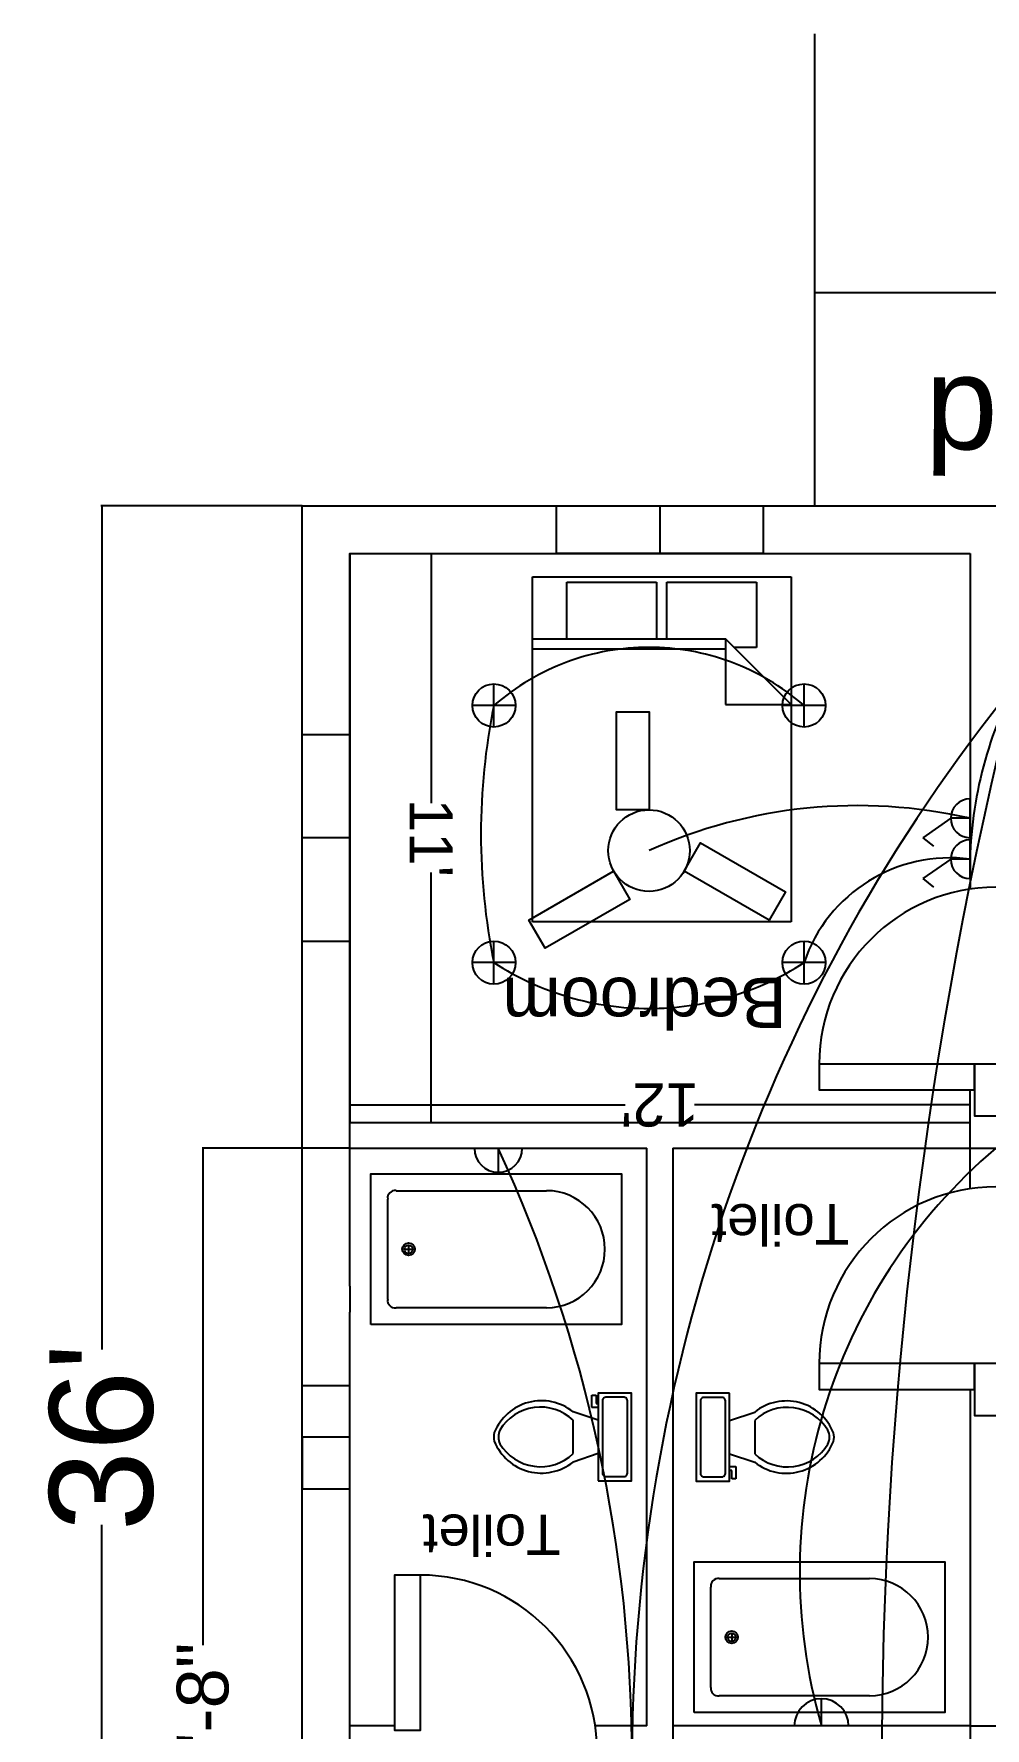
# Model space of a CAD drawing. Header units: inches. Extents: x 873 to 2018, y 638 to 1230.
# Drawn here: x 873.3 to 1094.1, y 837.5 to 1230.5 of the extents above; entities that cross this region are included whole.
import ezdxf

# ---------------------------------------------------------------- set-up
doc = ezdxf.new("R2010")
doc.units = ezdxf.units.IN
doc.header["$MEASUREMENT"] = 0
doc.linetypes.add('ACAD_ISO03W100', pattern=[30, 12, -18])
doc.layers.get('0').update_dxf_attribs({"color": 244})
for name, color, linetype, lineweight in [('furniture', 254, 'Continuous', 25), ('Layer2', 7, 'Continuous', 25), ('window', 150, 'Continuous', 25)]:
    doc.layers.add(name, color=color, linetype=linetype, lineweight=lineweight)
for name, color, linetype in [('Layer1', 13, 'Continuous'), ('Layer3', 131, 'Continuous'), ('wire', 10, 'Continuous')]:
    doc.layers.add(name, color=color, linetype=linetype)
doc.styles.get("Standard").update_dxf_attribs({"font": 'arial.ttf'})
doc.dimstyles.get("Standard").update_dxf_attribs({"dimtxt": 24, "dimasz": 0.18, "dimexe": 0.18, "dimexo": 0.0625, "dimgap": 0, "dimtad": 0, "dimtoh": 1, "dimdec": 0, "dimzin": 0, "dimdsep": 46, "dimlunit": 4, "dimtxsty": 'Standard', "dimcen": 0.09, "dimclrt": 130, "dimadec": 0, "dimazin": 0, "dimtfac": 1, "dimtdec": 0, "dimtofl": 0, "dimtmove": 0, "dimatfit": 3, "dimfxl": 1, "dimtolj": 1, "dimtzin": 0, "dimarcsym": 0})

# ---------------------------------------------------------------- blocks, each defined once
blk = doc.blocks.new('Bed - Queen')
at = {"linetype": 'Continuous'}
for p, q in [((0, -80.00003), (0, 0)), ((0, 0), (59.99999, 0)), ((59.99999, 0), (59.99999, -80.00003)), ((7.99999, -1.2), (28.79998, -1.2)), ((7.99999, -14.4), (7.99999, -1.2)), ((28.79998, -1.2), (28.79998, -14.4)), ((31.19999, -1.2), (51.99999, -1.2)), ((31.19999, -14.4), (31.19999, -1.2)), ((51.99999, -1.2), (51.99999, -16.4)), ((0, -14.4), (44.8, -14.4)), ((59.99999, -29.6), (44.8, -14.4)), ((44.8, -14.4), (44.8, -29.6)), ((44.8, -16.8), (0, -16.8)), ((51.99999, -16.4), (46.79936, -16.4)), ((44.8, -29.6), (59.99999, -29.6)), ((59.99999, -80.00003), (0, -80.00003))]:
    blk.add_line(p, q, dxfattribs=at)
blk = doc.blocks.new('Toilet - top')
for p, q in [((9.5, -6), (9.5, -2)), ((-8, -8.5), (-8, -8)), ((-7, -8), (-7, -9.5)), ((-4, -8), (-6, -14)), ((4, -8), (6, -14)), ((-10, -8.5), (-8, -8.5)), ((-10, -9.5), (-10, -8.5)), ((-7, -9.5), (-10, -9.5)), ((4, -14), (-4, -14))]:
    blk.add_line(p, q)
blk.add_lwpolyline([(10.5, -8), (10.5, 0), (-10.5, 0), (-10.5, -8)], close=True)
for points in [[(-9.5, -2), (-9.5, -6)], [(8.5, -1), (-8.5, -1)], [(-8.5, -7), (8.5, -7)]]:
    blk.add_lwpolyline(points)
for centre, radius, start, end in [((-8.62, -1.88), 0.884, 81.8699, 188.1301), ((8.62, -1.88), 0.884, 351.8699, 98.1301), ((-8.62, -6.12), 0.884, 171.8699, 278.1301), ((8.62, -6.12), 0.884, 261.8699, 8.1301), ((3.52, -21.58), 12.17, 141.4691, 247.9714), ((4.2, -21.82), 11.33, 136.3677, 238.9468), ((-3.52, -21.58), 12.17, 292.0284, 38.5307), ((-4.2, -21.82), 11.33, 301.053, 43.6321), ((0, -27.88), 4, 245.7318, 294.2682), ((0, -29), 4, 254.8605, 285.1395)]:
    blk.add_arc(centre, radius, start, end)
blk = doc.blocks.new('Bath Tub - 26 x 60 in.')
for p, q in [((8, -18), (10, -18)), ((9, -17), (9, -19))]:
    blk.add_line(p, q)
blk.add_lwpolyline([(0, -36), (0, 0), (60, 0), (60, -36)], close=True)
for points in [[(6, -4), (42, -4)], [(4, -30), (4, -6)], [(42, -32), (6, -32)]]:
    blk.add_lwpolyline(points)
for radius in [1.5, 1]:
    blk.add_circle((9, -18), radius)
for centre, radius, start, end in [((5.75, -5.75), 1.77, 81.8699, 188.1301), ((42, -18), 14, 270, 90), ((5.75, -30.25), 1.77, 171.8699, 278.1301)]:
    blk.add_arc(centre, radius, start, end)
blk = doc.blocks.new('*D8')
at = {"layer": 'Defpoints', "color": 0, "linetype": 'Continuous', "ltscale": 25, "transparency": 16777216}
for p in [(889, 1120.95), (935.56, 1120.95), (935.56, 688.95)]:
    blk.add_point(p, dxfattribs=at)
at = {"layer": 'furniture', "color": 0, "linetype": 'Continuous', "lineweight": -2, "ltscale": 25, "transparency": 16777216}
for p, q in [((935.5, 1120.95), (888.82, 1120.95)), ((935.5, 688.95), (888.82, 688.95))]:
    blk.add_line(p, q, dxfattribs=at)
at = {"layer": 'furniture', "color": 1, "linetype": 'Continuous', "lineweight": -2, "ltscale": 25, "transparency": 16777216}
for p, q in [((889, 1120.77), (889, 925.31)), ((889, 689.13), (889, 884.6))]:
    blk.add_line(p, q, dxfattribs=at)
at = {"layer": 'furniture', "color": 1, "linetype": 'Continuous', "ltscale": 25, "transparency": 16777216}
for points in [[(888.97, 1120.77), (889.03, 1120.77), (889, 1120.95)], [(888.97, 689.13), (889.03, 689.13), (889, 688.95)]]:
    blk.add_solid(points, dxfattribs=at)
at = {"layer": 'furniture', "color": 1, "linetype": 'Continuous', "ltscale": 25, "transparency": 16777216, "insert": (889, 904.95), "char_height": 24, "attachment_point": 5, "rotation": 90}
blk.add_mtext("\\A1;36'", dxfattribs=at)
blk = doc.blocks.new('*D9')
at = {"layer": 'Defpoints', "color": 0, "linetype": 'Continuous', "ltscale": 25, "transparency": 16777216}
for p in [(912.5, 971.95), (946.56, 971.95), (946.56, 699.95)]:
    blk.add_point(p, dxfattribs=at)
at = {"layer": 'furniture', "color": 0, "linetype": 'Continuous', "lineweight": -2, "ltscale": 25, "transparency": 16777216}
for p, q in [((946.5, 971.95), (912.32, 971.95)), ((946.5, 699.95), (912.32, 699.95))]:
    blk.add_line(p, q, dxfattribs=at)
at = {"layer": 'furniture', "color": 1, "linetype": 'Continuous', "lineweight": -2, "ltscale": 25, "transparency": 16777216}
for p, q in [((912.5, 971.77), (912.5, 856.67)), ((912.5, 700.13), (912.5, 815.24))]:
    blk.add_line(p, q, dxfattribs=at)
at = {"layer": 'furniture', "color": 1, "linetype": 'Continuous', "ltscale": 25, "transparency": 16777216}
for points in [[(912.47, 971.77), (912.53, 971.77), (912.5, 971.95)], [(912.47, 700.13), (912.53, 700.13), (912.5, 699.95)]]:
    blk.add_solid(points, dxfattribs=at)
at = {"layer": 'furniture', "color": 1, "linetype": 'Continuous', "ltscale": 25, "transparency": 16777216, "insert": (912.5, 835.95), "char_height": 12, "attachment_point": 5, "rotation": 90}
blk.add_mtext('\\A1;22\'-8"', dxfattribs=at)
blk = doc.blocks.new('*D10')
at = {"layer": 'Defpoints', "color": 0, "linetype": 'Continuous', "ltscale": 5, "transparency": 16777216}
for p in [(1090.56, 971.95), (1102, 971.95), (1090.56, 837.95)]:
    blk.add_point(p, dxfattribs=at)
at = {"layer": 'furniture', "color": 0, "linetype": 'Continuous', "lineweight": -2, "ltscale": 5, "transparency": 16777216}
for p, q in [((1090.62, 971.95), (1102.18, 971.95)), ((1090.62, 837.95), (1102.18, 837.95))]:
    blk.add_line(p, q, dxfattribs=at)
at = {"layer": 'furniture', "color": 1, "linetype": 'Continuous', "lineweight": -2, "ltscale": 5, "transparency": 16777216}
for p, q in [((1102, 971.77), (1102, 921.66)), ((1102, 838.13), (1102, 888.25))]:
    blk.add_line(p, q, dxfattribs=at)
at = {"layer": 'furniture', "color": 1, "linetype": 'Continuous', "ltscale": 5, "transparency": 16777216}
for points in [[(1101.97, 971.77), (1102.03, 971.77), (1102, 971.95)], [(1101.97, 838.13), (1102.03, 838.13), (1102, 837.95)]]:
    blk.add_solid(points, dxfattribs=at)
at = {"layer": 'furniture', "color": 1, "linetype": 'Continuous', "ltscale": 5, "transparency": 16777216, "insert": (1102, 904.95), "char_height": 10, "attachment_point": 5, "rotation": 270}
blk.add_mtext('\\A1;11\'-2"', dxfattribs=at)
blk = doc.blocks.new('*D11')
at = {"layer": 'Defpoints', "color": 0, "linetype": 'Continuous', "ltscale": 5, "transparency": 16777216}
for p in [(1021.56, 837.95), (1090.56, 837.95), (1021.56, 826.5)]:
    blk.add_point(p, dxfattribs=at)
at = {"layer": 'furniture', "color": 0, "linetype": 'Continuous', "lineweight": -2, "ltscale": 5, "transparency": 16777216}
for p, q in [((1021.56, 837.89), (1021.56, 826.32)), ((1090.56, 837.89), (1090.56, 826.32))]:
    blk.add_line(p, q, dxfattribs=at)
at = {"layer": 'furniture', "color": 1, "linetype": 'Continuous', "lineweight": -2, "ltscale": 5, "transparency": 16777216}
for p, q in [((1021.74, 826.5), (1042.77, 826.5)), ((1090.38, 826.5), (1069.35, 826.5))]:
    blk.add_line(p, q, dxfattribs=at)
at = {"layer": 'furniture', "color": 1, "linetype": 'Continuous', "ltscale": 5, "transparency": 16777216}
for points in [[(1021.74, 826.53), (1021.74, 826.47), (1021.56, 826.5)], [(1090.38, 826.53), (1090.38, 826.47), (1090.56, 826.5)]]:
    blk.add_solid(points, dxfattribs=at)
at = {"layer": 'furniture', "color": 1, "linetype": 'Continuous', "ltscale": 5, "transparency": 16777216, "insert": (1056.06, 826.5), "char_height": 10, "attachment_point": 5, "rotation": 180}
blk.add_mtext('\\A1;5\'-9"', dxfattribs=at)
blk = doc.blocks.new('*D12')
at = {"layer": 'Defpoints', "color": 0, "linetype": 'Continuous', "ltscale": 25, "transparency": 16777216}
for p in [(946.56, 1109.95), (965.5, 1109.95), (946.56, 977.95)]:
    blk.add_point(p, dxfattribs=at)
at = {"layer": 'furniture', "color": 0, "linetype": 'Continuous', "lineweight": -2, "ltscale": 25, "transparency": 16777216}
for p, q in [((946.62, 1109.95), (965.68, 1109.95)), ((946.62, 977.95), (965.68, 977.95))]:
    blk.add_line(p, q, dxfattribs=at)
at = {"layer": 'furniture', "color": 1, "linetype": 'Continuous', "lineweight": -2, "ltscale": 25, "transparency": 16777216}
for p, q in [((965.5, 1109.77), (965.5, 1051.97)), ((965.5, 978.13), (965.5, 1035.94))]:
    blk.add_line(p, q, dxfattribs=at)
at = {"layer": 'furniture', "color": 1, "linetype": 'Continuous', "ltscale": 25, "transparency": 16777216}
for points in [[(965.47, 1109.77), (965.53, 1109.77), (965.5, 1109.95)], [(965.47, 978.13), (965.53, 978.13), (965.5, 977.95)]]:
    blk.add_solid(points, dxfattribs=at)
at = {"layer": 'furniture', "color": 1, "linetype": 'Continuous', "ltscale": 25, "transparency": 16777216, "insert": (965.5, 1043.95), "char_height": 10, "attachment_point": 5, "rotation": 270}
blk.add_mtext("\\A1;11'", dxfattribs=at)
blk = doc.blocks.new('*D13')
at = {"layer": 'Defpoints', "color": 0, "linetype": 'Continuous', "ltscale": 25, "transparency": 16777216}
for p in [(946.56, 982), (946.56, 977.95), (1090.56, 977.95)]:
    blk.add_point(p, dxfattribs=at)
at = {"layer": 'furniture', "color": 0, "linetype": 'Continuous', "lineweight": -2, "ltscale": 25, "transparency": 16777216}
for p, q in [((946.56, 978.02), (946.56, 982.18)), ((1090.56, 978.02), (1090.56, 982.18))]:
    blk.add_line(p, q, dxfattribs=at)
at = {"layer": 'furniture', "color": 1, "linetype": 'Continuous', "lineweight": -2, "ltscale": 25, "transparency": 16777216}
for p, q in [((946.74, 982), (1010.54, 982)), ((1090.38, 982), (1026.57, 982))]:
    blk.add_line(p, q, dxfattribs=at)
at = {"layer": 'furniture', "color": 1, "linetype": 'Continuous', "ltscale": 25, "transparency": 16777216}
for points in [[(946.74, 982.03), (946.74, 981.97), (946.56, 982)], [(1090.38, 982.03), (1090.38, 981.97), (1090.56, 982)]]:
    blk.add_solid(points, dxfattribs=at)
at = {"layer": 'furniture', "color": 1, "linetype": 'Continuous', "ltscale": 25, "transparency": 16777216, "insert": (1018.56, 982), "char_height": 10, "attachment_point": 5, "rotation": 180}
blk.add_mtext("\\A1;12'", dxfattribs=at)
blk = doc.blocks.new('*D29')
at = {"layer": 'Defpoints', "color": 0, "linetype": 'Continuous', "ltscale": 25, "transparency": 16777216}
for p in [(1054.5, 1170.5), (1054.5, 1165), (1342.5, 1165)]:
    blk.add_point(p, dxfattribs=at)
at = {"layer": 'furniture', "color": 0, "linetype": 'Continuous', "lineweight": -2, "ltscale": 25, "transparency": 16777216}
for p, q in [((1054.5, 1165.06), (1054.5, 1170.68)), ((1342.5, 1165.06), (1342.5, 1170.68))]:
    blk.add_line(p, q, dxfattribs=at)
at = {"layer": 'furniture', "color": 1, "linetype": 'Continuous', "lineweight": -2, "ltscale": 25, "transparency": 16777216}
for p, q in [((1054.68, 1170.5), (1188.21, 1170.5)), ((1342.32, 1170.5), (1208.79, 1170.5))]:
    blk.add_line(p, q, dxfattribs=at)
at = {"layer": 'furniture', "color": 1, "linetype": 'Continuous', "ltscale": 25, "transparency": 16777216}
for points in [[(1054.68, 1170.53), (1054.68, 1170.47), (1054.5, 1170.5)], [(1342.32, 1170.53), (1342.32, 1170.47), (1342.5, 1170.5)]]:
    blk.add_solid(points, dxfattribs=at)
at = {"layer": 'furniture', "color": 1, "linetype": 'Continuous', "ltscale": 25, "transparency": 16777216, "insert": (1198.5, 1170.5), "char_height": 12, "attachment_point": 5, "rotation": 180}
blk.add_mtext("\\A1;24'", dxfattribs=at)
blk = doc.blocks.new('*U40')
at = {"layer": 'Layer3', "linetype": 'Continuous', "ltscale": 25}
blk.add_lwpolyline([(3.79, -11.36), (-3.79, -11.36), (-3.79, 11.36), (3.79, 11.36)], close=True, dxfattribs=at)
blk = doc.blocks.new('*U41')
at = {"layer": 'Layer3', "color": 0, "linetype": 'ByBlock', "lineweight": -2, "transparency": 16777216}
blk.add_blockref('*U40', (1693.78, 1416.32), dxfattribs=at)
for p, rotation in [((1717.5, 1388.35), 240), ((1681.42, 1381.79), 120)]:
    blk.add_blockref('*U40', p, dxfattribs=dict(at, rotation=rotation))

msp = doc.modelspace()

# ---------------------------------------------------------------- linework, layer by layer
at = {"layer": 'furniture', "linetype": 'Continuous', "ltscale": 25}
msp.add_line((1054.5, 1120.95), (1054.5, 1230.45), dxfattribs=at)
at = {"layer": 'Layer1', "linetype": 'Continuous'}
for points in [[(1055.56, 991.5), (1055.56, 985.5), (1091.56, 985.5), (1091.56, 991.5)], [(1055.56, 922), (1055.56, 916), (1091.56, 916), (1091.56, 922)], [(963, 872.95), (957, 872.95), (957, 836.95), (963, 836.95)]]:
    msp.add_lwpolyline(points, close=True, dxfattribs=at)
for points in [[(1096.56, 991.5), (1091.56, 991.5), (1091.56, 979.5), (1096.56, 979.5)], [(1096.56, 922), (1091.56, 922), (1091.56, 910), (1096.56, 910)]]:
    msp.add_lwpolyline(points, dxfattribs=at)
for centre, start, end in [((1096.56, 991.5), 90, 180), ((1096.56, 922), 90, 180), ((963, 831.95), 0, 90)]:
    msp.add_arc(centre, 41, start, end, dxfattribs=at)
at = {"layer": 'Layer2', "linetype": 'Continuous'}
for p, q in [((946.56, 1109.95), (946.56, 977.95)), ((1090.56, 1109.95), (1090.57, 1032.06)), ((1090.56, 962.56), (1090.56, 985.5)), ((946.56, 977.95), (1090.56, 977.95)), ((946.56, 971.95), (1015.56, 971.95)), ((1015.56, 837.95), (1015.56, 971.95)), ((1021.56, 971.95), (1021.56, 837.95)), ((1021.56, 971.95), (1091.56, 971.95)), ((946.56, 939.95), (946.56, 933.95)), ((946.56, 837.95), (946.56, 933.95)), ((1090.56, 916), (1090.56, 837.95)), ((957, 837.95), (946.56, 837.95)), ((1015.56, 837.95), (1003.56, 837.95)), ((1090.56, 837.95), (1021.56, 837.95))]:
    msp.add_line(p, q, dxfattribs=at)
for points in [[(1232.56, 1120.95), (1415.56, 1120.95), (1415.56, 688.95), (935.56, 688.95), (935.56, 1120.95), (1142.56, 1120.95)], [(946.56, 939.95), (946.56, 1109.95), (1090.56, 1109.95)], [(1404.56, 923.95), (1404.56, 699.95), (946.56, 699.95), (946.56, 933.95)]]:
    msp.add_lwpolyline(points, dxfattribs=at)
at = {"layer": 'Layer3', "linetype": 'Continuous', "ltscale": 25}
for p, q in [((980.04, 1069.67), (980.04, 1079.67)), ((1052.02, 1069.67), (1052.02, 1079.67)), ((985.04, 1074.67), (975.04, 1074.67)), ((1057.02, 1074.67), (1047.02, 1074.67)), ((1090.56, 1044), (1090.56, 1053)), ((1086.06, 1048.5), (1079.56, 1044)), ((1090.56, 1048.5), (1086.06, 1048.5)), ((1079.56, 1044), (1082.06, 1042)), ((1090.56, 1034.5), (1090.56, 1043.5)), ((1086.06, 1039), (1079.56, 1034.5)), ((1090.56, 1039), (1086.06, 1039)), ((1079.56, 1034.5), (1082.06, 1032.5)), ((980.04, 1010.02), (980.04, 1020.02)), ((1052.02, 1010.02), (1052.02, 1020.02)), ((985.04, 1015.02), (975.04, 1015.02)), ((1057.02, 1015.02), (1047.02, 1015.02)), ((975.5, 971.95), (986.62, 971.95)), ((981.06, 971.95), (981.06, 966.4)), ((1056.06, 837.95), (1056.06, 844.27)), ((1062.38, 837.95), (1049.74, 837.95))]:
    msp.add_line(p, q, dxfattribs=at)
for centre, radius in [((980.04, 1074.67), 5), ((1052.02, 1074.67), 5), ((1016.04, 1041), 9.47), ((980.04, 1015.02), 5), ((1052.02, 1015.02), 5)]:
    msp.add_circle(centre, radius, dxfattribs=at)
for centre, radius, start, end in [((1090.56, 1048.5), 4.5, 90, 270), ((1090.56, 1039), 4.5, 90, 270), ((981.06, 971.95), 5.56, 180, 0), ((1056.06, 837.95), 6.32, 0, 180)]:
    msp.add_arc(centre, radius, start, end, dxfattribs=at)
at = {"layer": 'window', "linetype": 'Continuous'}
for p, q in [((994.56, 1109.95), (994.56, 1120.95)), ((994.56, 1120.95), (1042.56, 1120.95)), ((1018.56, 1120.95), (1018.56, 1109.95)), ((1042.56, 1120.95), (1042.56, 1109.95)), ((1042.56, 1109.95), (994.56, 1109.95)), ((1018.56, 1109.95), (994.56, 1109.95)), ((935.56, 1019.95), (935.56, 1067.95)), ((935.56, 1067.95), (946.56, 1067.95)), ((946.56, 1067.95), (946.56, 1019.95)), ((946.56, 1043.95), (935.56, 1043.95)), ((946.56, 1043.95), (946.56, 1019.95)), ((946.56, 1019.95), (935.56, 1019.95)), ((935.56, 904.95), (935.56, 916.95)), ((935.56, 916.95), (946.56, 916.95)), ((946.56, 892.95), (946.56, 916.95)), ((946.56, 904.95), (935.56, 904.95)), ((935.56, 904.95), (935.56, 892.95)), ((935.56, 892.95), (946.56, 892.95))]:
    msp.add_line(p, q, dxfattribs=at)
at = {"layer": 'wire', "linetype": 'ACAD_ISO03W100', "ltscale": 25}
for centre, radius, start, end in [((1016.03, 1033.35), 54.8, 48.9444, 131.0556), ((1126.01, 1044.85), 148.99, 168.4527, 191.5473), ((1064.46, 933.88), 117.55, 77.1687, 114.3246), ((1085.88, 1003.57), 35.75, 82.4786, 161.3138), ((1016.03, 1070.54), 66.16, 237.0461, 302.9539), ((675.12, 830.83), 336.92, 359.8087, 24.7628), ((1180.04, 873.64), 129.01, 130.3206, 196.0567)]:
    msp.add_arc(centre, radius, start, end, dxfattribs=at)
at = {"layer": 'wire', "color": 52, "linetype": 'ACAD_ISO03W100', "ltscale": 25, "true_color": 0xc8c92d}
for centre, radius, start, end in [((1410.56, 828.58), 398.52, 140.9653, 180.1617), ((2102.74, 828.58), 1032.71, 165.93405, 180.06242)]:
    msp.add_arc(centre, radius, start, end, dxfattribs=at)
at = {"layer": 'wire', "linetype": 'ACAD_ISO03W100', "lineweight": 25, "ltscale": 25}
msp.add_arc((1183.37, 1036.75), 92.83, 152.4567, 181.3889, dxfattribs=at)

# ---------------------------------------------------------------- block references
at = {"layer": 'furniture', "linetype": 'Continuous'}
msp.add_blockref('Bed - Queen', (989, 1104.5), dxfattribs=at)
at = {"layer": 'furniture', "linetype": 'Continuous', "xscale": 0.9697947482719601, "yscale": 0.9697947482719601, "zscale": 0.9697947482719601}
for p in [(951.5, 966), (1026.5, 876)]:
    msp.add_blockref('Bath Tub - 26 x 60 in.', p, dxfattribs=at)
for p, rotation in [((1012, 905), 270), ((1027, 904.95), 90)]:
    msp.add_blockref('Toilet - top', p, dxfattribs=dict(at, rotation=rotation))
at = {"layer": 'Layer3', "linetype": 'Continuous'}
msp.add_blockref('*U41', (-681.53, -354.49), dxfattribs=at)

# ---------------------------------------------------------------- texts
at = {"layer": 'furniture', "linetype": 'Continuous', "ltscale": 25}
msp.add_text('North Side Road', height=21.6717, rotation=179.5398, dxfattribs=at).set_placement((1304, 1149))
at = {"layer": 'furniture', "linetype": 'Continuous'}
for s, height, p in [('Bedroom', 11.643, (1048, 1011.5)), ('Toilet', 9.367, (1062.5, 959)), ('Toilet', 9.367, (995.5, 887))]:
    msp.add_text(s, height=height, rotation=180, dxfattribs=at).set_placement(p)

# ---------------------------------------------------------------- dimensions: what is measured, and where the dimension line sits
at = {"layer": 'furniture', "color": 1, "linetype": 'Continuous', "ltscale": 25}
for base, p1, p2, override, picture, middle in [((1054.5, 1170.5), (1342.5, 1165), (1054.5, 1165), {"dimtxt": 12, "dimclrd": 1, "dimclrt": 1}, '*D29', (1198.5, 1170.5)), ((946.56, 982), (1090.56, 977.95), (946.56, 977.95), {"dimtxt": 10, "dimclrd": 1, "dimclrt": 1}, '*D13', (1018.56, 982))]:
    dim = msp.add_linear_dim(base=base, p1=p1, p2=p2, dimstyle='Standard', override=override, dxfattribs=at)
    dim.commit()
    dim.dimension.update_dxf_attribs({"geometry": picture, "text_midpoint": middle})
for base, p1, p2, override, picture, middle in [((889, 1120.95), (935.56, 688.95), (935.56, 1120.95), {"dimclrd": 1, "dimclrt": 1}, '*D8', (889, 904.95)), ((912.5, 971.95), (946.56, 699.95), (946.56, 971.95), {"dimtxt": 12, "dimclrd": 1, "dimclrt": 1}, '*D9', (912.5, 835.95))]:
    dim = msp.add_linear_dim(base=base, p1=p1, p2=p2, angle=90, dimstyle='Standard', override=override, dxfattribs=at)
    dim.commit()
    dim.dimension.update_dxf_attribs({"geometry": picture, "text_midpoint": middle, "dimtype": 160})
dim = msp.add_linear_dim(base=(965.5, 1109.95), p1=(946.56, 977.95), p2=(946.56, 1109.95), angle=90, dimstyle='Standard', override={"dimtxt": 10, "dimclrd": 1, "dimclrt": 1}, dxfattribs=at)
dim.commit()
dim.dimension.update_dxf_attribs({"geometry": '*D12', "text_midpoint": (965.5, 1043.95)})
at = {"layer": 'furniture', "color": 1, "linetype": 'Continuous', "ltscale": 5}
dim = msp.add_linear_dim(base=(1102, 971.95), p1=(1090.56, 837.95), p2=(1090.56, 971.95), angle=90, dimstyle='Standard', override={"dimtxt": 10, "dimclrd": 1, "dimclrt": 1}, dxfattribs=at)
dim.commit()
dim.dimension.update_dxf_attribs({"geometry": '*D10', "text_midpoint": (1102, 904.95), "dimtype": 160})
dim = msp.add_linear_dim(base=(1021.56, 826.5), p1=(1090.56, 837.95), p2=(1021.56, 837.95), dimstyle='Standard', override={"dimtxt": 10, "dimclrd": 1, "dimclrt": 1}, dxfattribs=at)
dim.commit()
dim.dimension.update_dxf_attribs({"geometry": '*D11', "text_midpoint": (1056.06, 826.5), "dimtype": 160})

doc.saveas('drawing.dxf')
